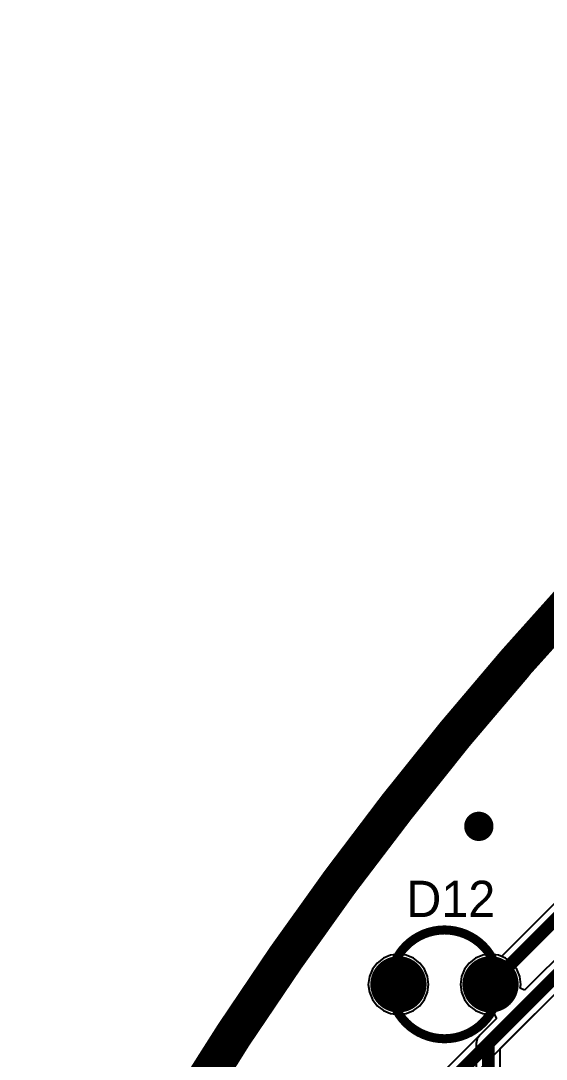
# Model space of a CAD drawing. Header units: millimetres. Extents: x 118 to 288, y 159 to 220.
# Drawn here: x 118.61 to 133.11, y 176.1 to 204.74 of the extents above; entities that cross this region are included whole.
import ezdxf

# ---------------------------------------------------------------- set-up
doc = ezdxf.new("R2010")
doc.units = ezdxf.units.MM
for name, color, linetype in [('BottomLayer', 5, 'Continuous'), ('BottomSolder', 6, 'Continuous'), ('InternalPlane1', 76, 'Continuous'), ('InternalPlane2', 16, 'Continuous'), ('KeepOutLayer', 6, 'Continuous'), ('Mechanical1', 6, 'Continuous'), ('Mechanical13', 56, 'Continuous'), ('MultiLayer', 9, 'Continuous'), ('PadHoleLayer', 156, 'Continuous'), ('TopLayer', 1, 'Continuous'), ('TopOverlay', 2, 'Continuous'), ('TopSolder', 216, 'Continuous'), ('ViaHoleLayer', 16, 'Continuous')]:
    doc.layers.add(name, color=color, linetype=linetype)

# ---------------------------------------------------------------- blocks, each defined once
blk = doc.blocks.new('LED3MM_BLUE_46')
at = {"layer": 'BottomLayer', "const_width": 0.675}
for points in [[(-1.607, 0, 1), (-0.933, 0, 1)], [(0.933, 0, 1), (1.607, 0, 1)]]:
    blk.add_lwpolyline(points, format="xyb", close=True, dxfattribs=at)
at = {"layer": 'BottomSolder', "const_width": 0.777}
for points in [[(-1.658, 0, 1), (-0.882, 0, 1)], [(0.882, 0, 1), (1.658, 0, 1)]]:
    blk.add_lwpolyline(points, format="xyb", close=True, dxfattribs=at)
at = {"layer": 'InternalPlane1', "const_width": 0.754}
for points in [[(-1.647, 0, 1), (-0.893, 0, 1)], [(0.893, 0, 1), (1.647, 0, 1)]]:
    blk.add_lwpolyline(points, format="xyb", close=True, dxfattribs=at)
at = {"layer": 'InternalPlane2', "const_width": 0.754}
blk.add_lwpolyline([(0.893, 0, 1), (1.647, 0, 1)], format="xyb", close=True, dxfattribs=at)
at = {"layer": 'MultiLayer', "const_width": 0.675}
for points in [[(-1.607, 0, 1), (-0.933, 0, 1)], [(0.933, 0, 1), (1.607, 0, 1)]]:
    blk.add_lwpolyline(points, format="xyb", close=True, dxfattribs=at)
at = {"layer": 'PadHoleLayer', "const_width": 0.5}
for points in [[(-1.52, 0, 1), (-1.02, 0, 1)], [(1.02, 0, 1), (1.52, 0, 1)]]:
    blk.add_lwpolyline(points, format="xyb", close=True, dxfattribs=at)
at = {"layer": 'TopLayer', "const_width": 0.675}
for points in [[(-1.607, 0, 1), (-0.933, 0, 1)], [(0.933, 0, 1), (1.607, 0, 1)]]:
    blk.add_lwpolyline(points, format="xyb", close=True, dxfattribs=at)
at = {"layer": 'TopOverlay', "const_width": 0.17}
for points in [[(-1.144, 0.964, -0.466308), (1.154, 0.964)], [(1.144, -0.964, -0.466308), (-1.154, -0.964)]]:
    blk.add_lwpolyline(points, format="xyb", dxfattribs=at)
at = {"layer": 'TopOverlay', "const_width": 0.085}
for points in [[(-1.187, 0.964, 1), (-1.102, 0.964, 1)], [(1.112, 0.964, 1), (1.197, 0.964, 1)], [(-1.197, -0.964, 1), (-1.112, -0.964, 1)], [(1.102, -0.964, 1), (1.187, -0.964, 1)]]:
    blk.add_lwpolyline(points, format="xyb", close=True, dxfattribs=at)
at = {"layer": 'TopSolder', "const_width": 0.777}
for points in [[(-1.658, 0, 1), (-0.882, 0, 1)], [(0.882, 0, 1), (1.658, 0, 1)]]:
    blk.add_lwpolyline(points, format="xyb", close=True, dxfattribs=at)

msp = doc.modelspace()

# ---------------------------------------------------------------- linework, layer by layer
at = {"layer": 'BottomLayer'}
for p, q in [((131.841, 176.398), (154.137, 198.694)), ((151.646, 197.14), (132.512, 178.006)), ((132.649, 187.066), (134.708, 189.339)), ((130.665, 184.728), (132.649, 187.066)), ((128.758, 182.325), (130.665, 184.728)), ((126.931, 179.862), (128.758, 182.325)), ((125.185, 177.34), (126.931, 179.862)), ((128.818, 178.972), (128.617, 178.889)), ((129.033, 179), (128.818, 178.972)), ((129.249, 178.972), (129.033, 179)), ((129.449, 178.889), (129.249, 178.972)), ((131.358, 178.972), (131.157, 178.889)), ((131.573, 179), (131.358, 178.972)), ((131.789, 178.972), (131.573, 179)), ((131.989, 178.889), (131.789, 178.972)), ((128.445, 178.756), (128.313, 178.584)), ((128.617, 178.889), (128.445, 178.756)), ((129.622, 178.756), (129.449, 178.889)), ((129.754, 178.584), (129.622, 178.756)), ((130.985, 178.756), (130.853, 178.584)), ((131.157, 178.889), (130.985, 178.756)), ((132.162, 178.756), (131.989, 178.889)), ((132.294, 178.584), (132.162, 178.756)), ((128.313, 178.584), (128.23, 178.383)), ((129.837, 178.383), (129.754, 178.584)), ((130.853, 178.584), (130.77, 178.383)), ((132.377, 178.383), (132.294, 178.584)), ((128.23, 178.383), (128.201, 178.168)), ((128.201, 178.168), (128.23, 177.953)), ((129.865, 178.168), (129.837, 178.383)), ((129.837, 177.953), (129.865, 178.168)), ((130.77, 178.383), (130.741, 178.168)), ((130.741, 178.168), (130.77, 177.953)), ((132.405, 178.168), (132.377, 178.383)), ((132.392, 178.065), (132.405, 178.168)), ((128.23, 177.953), (128.313, 177.752)), ((129.754, 177.752), (129.837, 177.953)), ((130.77, 177.953), (130.853, 177.752)), ((132.512, 178.006), (132.392, 178.065)), ((128.313, 177.752), (128.445, 177.58)), ((128.445, 177.58), (128.617, 177.447)), ((129.449, 177.447), (129.622, 177.58)), ((129.622, 177.58), (129.754, 177.752)), ((130.853, 177.752), (130.985, 177.58)), ((130.985, 177.58), (131.157, 177.447)), ((123.524, 174.762), (125.185, 177.34)), ((128.617, 177.447), (128.818, 177.364)), ((128.818, 177.364), (129.033, 177.336)), ((129.033, 177.336), (129.249, 177.364)), ((129.249, 177.364), (129.449, 177.447)), ((131.157, 177.447), (131.358, 177.364)), ((131.358, 177.364), (131.573, 177.336)), ((131.573, 177.336), (131.676, 177.349)), ((131.676, 177.349), (131.736, 177.229)), ((131.736, 177.229), (131.276, 176.769)), ((131.276, 176.769), (131.204, 176.662)), ((131.204, 176.662), (131.179, 176.535)), ((131.179, 176.535), (131.179, 163.432)), ((131.841, 163.432), (131.841, 176.398))]:
    msp.add_line(p, q, dxfattribs=at)
at = {"layer": 'BottomLayer', "const_width": 0.35}
for points in [[(131.51, 176.535), (154, 199.025)], [(131.51, 162.769), (131.51, 176.535)]]:
    msp.add_lwpolyline(points, dxfattribs=at)
at = {"layer": 'BottomLayer'}
for points, const_width in [([(131.075, 182.525, 1), (131.425, 182.525, 1)], 0.35), ([(131.422, 176.535, 1), (131.597, 176.535, 1)], 0.175), ([(131.422, 176.535, 1), (131.597, 176.535, 1)], 0.175)]:
    msp.add_lwpolyline(points, format="xyb", close=True, dxfattribs=dict(at, const_width=const_width))
at = {"layer": 'InternalPlane1'}
for p, q in [((132.634, 186.706), (134.345, 188.615)), ((130.977, 184.751), (132.634, 186.706)), ((129.373, 182.751), (130.977, 184.751)), ((127.825, 180.707), (129.373, 182.751)), ((126.333, 178.622), (127.825, 180.707)), ((124.9, 176.497), (126.333, 178.622)), ((123.525, 174.334), (124.9, 176.497))]:
    msp.add_line(p, q, dxfattribs=at)
at = {"layer": 'InternalPlane1', "const_width": 1.016}
for points in [[(132.25, 187.041), (133.97, 188.961)], [(130.583, 185.075), (132.25, 187.041)], [(128.97, 183.064), (130.583, 185.075)], [(127.414, 181.01), (128.97, 183.064)], [(125.914, 178.914), (127.414, 181.01)], [(124.473, 176.777), (125.914, 178.914)], [(123.09, 174.602), (124.473, 176.777)]]:
    msp.add_lwpolyline(points, dxfattribs=at)
at = {"layer": 'InternalPlane1', "const_width": 0.508}
for points in [[(131.996, 187.041, 1), (132.504, 187.041, 1)], [(131.996, 187.041, 1), (132.504, 187.041, 1)], [(130.329, 185.075, 1), (130.837, 185.075, 1)], [(130.329, 185.075, 1), (130.837, 185.075, 1)], [(128.716, 183.064, 1), (129.224, 183.064, 1)], [(128.716, 183.064, 1), (129.224, 183.064, 1)], [(127.16, 181.01, 1), (127.668, 181.01, 1)], [(127.16, 181.01, 1), (127.668, 181.01, 1)], [(125.66, 178.914, 1), (126.168, 178.914, 1)], [(125.66, 178.914, 1), (126.168, 178.914, 1)], [(124.219, 176.777, 1), (124.727, 176.777, 1)], [(124.219, 176.777, 1), (124.727, 176.777, 1)]]:
    msp.add_lwpolyline(points, format="xyb", close=True, dxfattribs=at)
at = {"layer": 'InternalPlane2'}
for p, q in [((132.634, 186.706), (134.345, 188.615)), ((130.977, 184.751), (132.634, 186.706)), ((129.373, 182.751), (130.977, 184.751)), ((127.825, 180.707), (129.373, 182.751)), ((126.333, 178.622), (127.825, 180.707)), ((124.9, 176.497), (126.333, 178.622)), ((123.525, 174.334), (124.9, 176.497))]:
    msp.add_line(p, q, dxfattribs=at)
at = {"layer": 'InternalPlane2', "const_width": 1.016}
for points in [[(132.25, 187.041), (133.97, 188.961)], [(130.583, 185.075), (132.25, 187.041)], [(128.97, 183.064), (130.583, 185.075)], [(127.414, 181.01), (128.97, 183.064)], [(125.914, 178.914), (127.414, 181.01)], [(124.473, 176.777), (125.914, 178.914)], [(123.09, 174.602), (124.473, 176.777)]]:
    msp.add_lwpolyline(points, dxfattribs=at)
at = {"layer": 'InternalPlane2'}
for points, const_width in [([(131.996, 187.041, 1), (132.504, 187.041, 1)], 0.508), ([(131.996, 187.041, 1), (132.504, 187.041, 1)], 0.508), ([(130.329, 185.075, 1), (130.837, 185.075, 1)], 0.508), ([(130.329, 185.075, 1), (130.837, 185.075, 1)], 0.508), ([(128.716, 183.064, 1), (129.224, 183.064, 1)], 0.508), ([(128.716, 183.064, 1), (129.224, 183.064, 1)], 0.508), ([(131.048, 182.525, 1), (131.452, 182.525, 1)], 0.404), ([(127.16, 181.01, 1), (127.668, 181.01, 1)], 0.508), ([(127.16, 181.01, 1), (127.668, 181.01, 1)], 0.508), ([(125.66, 178.914, 1), (126.168, 178.914, 1)], 0.508), ([(125.66, 178.914, 1), (126.168, 178.914, 1)], 0.508), ([(124.219, 176.777, 1), (124.727, 176.777, 1)], 0.508), ([(124.219, 176.777, 1), (124.727, 176.777, 1)], 0.508)]:
    msp.add_lwpolyline(points, format="xyb", close=True, dxfattribs=dict(at, const_width=const_width))
at = {"layer": 'KeepOutLayer', "const_width": 0.25}
msp.add_lwpolyline([(118.739, 166.703, -0.137957), (152.71, 204.613)], format="xyb", dxfattribs=at)
at = {"layer": 'Mechanical1'}
for points, const_width in [([(131.803, 178.168, 1), (128.803, 178.168, 1)], 0.25), ([(128.741, 178.168, 1), (128.866, 178.168, 1)], 0.125), ([(131.741, 178.168, 1), (131.866, 178.168, 1)], 0.125)]:
    msp.add_lwpolyline(points, format="xyb", close=True, dxfattribs=dict(at, const_width=const_width))
at = {"layer": 'Mechanical13', "const_width": 0.25}
msp.add_lwpolyline([(118.739, 166.703, -0.137957), (152.71, 204.613)], format="xyb", dxfattribs=at)
at = {"layer": 'MultiLayer', "const_width": 0.35}
msp.add_lwpolyline([(131.075, 182.525, 1), (131.425, 182.525, 1)], format="xyb", close=True, dxfattribs=at)
at = {"layer": 'TopLayer'}
for p, q in [((132.649, 187.066), (134.708, 189.339)), ((130.665, 184.728), (132.649, 187.066)), ((128.758, 182.325), (130.665, 184.728)), ((137.196, 184.259), (131.873, 178.937)), ((126.931, 179.862), (128.758, 182.325)), ((126.774, 171.33), (136.97, 181.527)), ((125.185, 177.34), (126.931, 179.862)), ((128.818, 178.972), (128.617, 178.889)), ((129.033, 179), (128.818, 178.972)), ((129.249, 178.972), (129.033, 179)), ((129.449, 178.889), (129.249, 178.972)), ((131.358, 178.972), (131.157, 178.889)), ((131.573, 179), (131.358, 178.972)), ((131.789, 178.972), (131.573, 179)), ((131.873, 178.937), (131.789, 178.972)), ((128.445, 178.756), (128.313, 178.584)), ((128.617, 178.889), (128.445, 178.756)), ((129.622, 178.756), (129.449, 178.889)), ((129.754, 178.584), (129.622, 178.756)), ((130.985, 178.756), (130.853, 178.584)), ((131.157, 178.889), (130.985, 178.756)), ((128.313, 178.584), (128.23, 178.383)), ((129.837, 178.383), (129.754, 178.584)), ((130.853, 178.584), (130.77, 178.383)), ((128.23, 178.383), (128.201, 178.168)), ((128.201, 178.168), (128.23, 177.953)), ((129.865, 178.168), (129.837, 178.383)), ((129.837, 177.953), (129.865, 178.168)), ((130.77, 178.383), (130.741, 178.168)), ((130.741, 178.168), (130.77, 177.953)), ((128.23, 177.953), (128.313, 177.752)), ((129.754, 177.752), (129.837, 177.953)), ((130.77, 177.953), (130.853, 177.752)), ((128.313, 177.752), (128.445, 177.58)), ((128.445, 177.58), (128.617, 177.447)), ((129.449, 177.447), (129.622, 177.58)), ((129.622, 177.58), (129.754, 177.752)), ((130.853, 177.752), (130.985, 177.58)), ((130.985, 177.58), (131.157, 177.447)), ((123.524, 174.762), (125.185, 177.34)), ((128.617, 177.447), (128.818, 177.364)), ((128.818, 177.364), (129.033, 177.336)), ((129.033, 177.336), (129.249, 177.364)), ((129.249, 177.364), (129.449, 177.447)), ((131.157, 177.447), (131.358, 177.364)), ((131.358, 177.364), (131.573, 177.336)), ((131.573, 177.336), (131.676, 177.349)), ((131.676, 177.349), (131.736, 177.229)), ((131.736, 177.229), (126.208, 171.702))]:
    msp.add_line(p, q, dxfattribs=at)
at = {"layer": 'TopLayer', "const_width": 0.35}
for points in [[(126.443, 171.468), (149.25, 194.275)], [(131.573, 178.168), (137.43, 184.025)]]:
    msp.add_lwpolyline(points, dxfattribs=at)
at = {"layer": 'TopLayer'}
for points, const_width in [([(131.075, 182.525, 1), (131.425, 182.525, 1)], 0.35), ([(131.486, 178.168, 1), (131.661, 178.168, 1)], 0.175)]:
    msp.add_lwpolyline(points, format="xyb", close=True, dxfattribs=dict(at, const_width=const_width))
at = {"layer": 'ViaHoleLayer', "const_width": 0.15}
msp.add_lwpolyline([(131.175, 182.525, 1), (131.325, 182.525, 1)], format="xyb", close=True, dxfattribs=at)

# ---------------------------------------------------------------- block references
msp.add_blockref('LED3MM_BLUE_46', (130.303, 178.168))

# ---------------------------------------------------------------- texts
at = {"layer": 'TopOverlay'}
msp.add_text('D12', height=1, dxfattribs=at).set_placement((129.25, 180.025))

doc.saveas('drawing.dxf')
